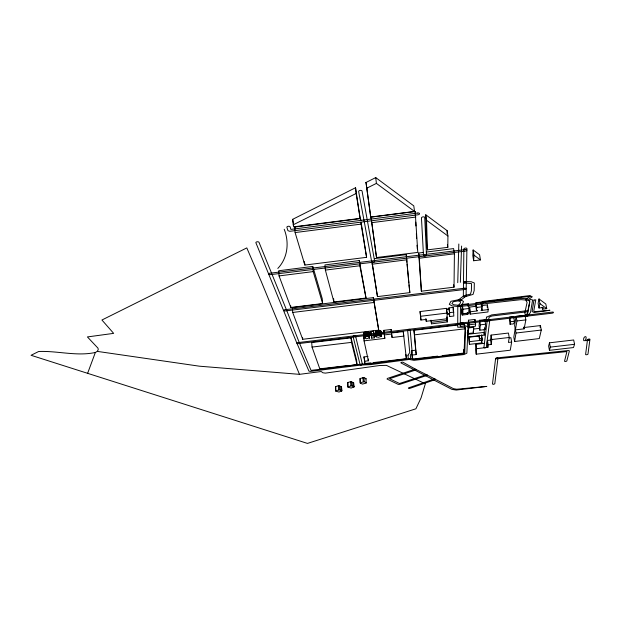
<?xml version="1.0" encoding="UTF-8"?>
<svg xmlns="http://www.w3.org/2000/svg" width="621" height="621" viewBox="0 0 621 621"><rect width="100%" height="100%" fill="white"/><g stroke="black" fill="none" stroke-linecap="round" stroke-linejoin="round"><path stroke-width="0.93" d="M426.231 321.274L426.138 319.419L420.914 320.048L420.044 311.556L446.421 308.35L447.097 313.784L449.627 313.473L448.944 307.907L453.237 307.395L453.842 316.05L449.62 316.555L449.627 313.993L447.104 314.296L447.12 318.767L426.231 321.274L425.866 318.48M457.786 306.176L457.716 327.197L465.525 327.275L464.787 352.938L463.507 353.667L414.362 359.365L410.264 358.503A1.188 0.458 -6.8 0 0 408.602 358.752A1.188 0.458 -6.8 0 0 408.797 359.38L414.013 360.327L464.019 354.537L466.868 353.163L468.079 326.77L465.44 325.839L460.27 326.374L460.472 305.842A1.358 0.582 -8.9 0 0 458.632 305.524A1.358 0.582 -8.9 0 0 458.166 306.541A1.358 0.582 -8.9 0 0 460.355 306.099L462.692 303.483L463.46 301.402L460.611 299.695A1.374 0.598 -9 0 0 458.709 299.796A1.374 0.598 -9 0 0 458.399 300.68L460.697 301.814L460.153 303.39L457.902 305.928M447.112 233.519L447.136 230.655L425.758 214.773L426.72 244.612L427.442 249.867L447.811 247.352L447.935 236.003L447.136 230.655M423.367 252.429L418.639 253.034L421.387 291.195L454.021 287.174L454.409 253.795L453.617 248.594L426.2 252.072M453.175 310.578L453.237 307.395M457.747 282.664L458.826 244.006M460.347 282.338L461.605 246.056M462.234 304.484L462.078 309.041L462.792 313.729L468.715 313.015L468.94 308.49L468.203 303.762L462.234 304.484L462.948 309.211L462.792 313.729M464.298 326.141L464.376 324.263L459.618 324.83M462.203 315.057L461.535 309.211L462.203 315.057L467.807 314.389L467.861 313.225L462.249 313.892M457.716 325.055L413.959 330.287L415.682 350.205L411.568 350.694L412.499 359.093L437.689 356.144L437.704 356.772L442.393 356.229L442.385 355.585L464.05 353.031L465.067 328.812L464.376 324.263M475.748 306.332L469.577 307.084L470.198 314.102L487.943 311.967L488.184 309.6L487.4 304.903L481.151 305.672M479.451 335.984L468.902 337.234L469.453 344.368L481.857 342.901L481.655 337.529M470.198 314.102L469.577 307.084M468.079 306.502L468.203 303.762M469.453 344.368L468.902 337.234M467.753 327.12L467.947 323.347L468.645 327.904L468.35 333.508L473.404 332.91L473.769 327.298L468.645 327.904M468.42 320.211L469.002 326.995L475.476 326.227L475.639 324.022L474.918 319.442L468.42 320.211L469.002 326.995M473.124 249.976L472.814 255.627L473.637 260.75L480.444 259.912L479.598 254.781L473.124 249.976L473.97 255.146L473.637 260.75M484.178 329.642L484.326 335.084L467.955 336.97L467.582 330.659M488.184 309.6L481.019 310.477L481.935 309.98L482.175 306.782L481.407 302.047L475.997 302.714L475.771 305.936L476.524 310.632L477.425 310.516L477.378 310.919L470.307 311.781M476.524 310.632L476.749 307.442L475.997 302.714M474.755 321.67L474.918 319.442M484.372 343.328L475.942 344.321L475.546 349.871L476.214 354.18L510.276 350.205L511.65 342.078L510.881 337.7L509.282 337.871M481.291 303.661L481.407 302.047M481.663 334.789L482.09 340.021L479.637 340.308L479.195 335.084M476.214 354.18L476.625 348.676L475.942 344.321M487.175 307.294L487.4 304.903M479.637 320.25L479.086 325.66L479.808 330.186L484.954 329.596L485.583 324.224L484.838 319.652L479.637 320.25L480.367 324.822L479.808 330.186M476.625 348.676L487.889 347.356L488.168 344.834L491.258 344.469L490.543 340.083L491.079 335.092L508.444 333.042L509.212 337.475L508.444 342.435L511.65 342.078M490.543 340.083L487.462 340.448L487.182 343.002L487.889 347.356M491.258 344.469L491.809 339.524L491.079 335.092M364.232 333.896C362.703 331.738 369.332 330.923 369.2 333.066M487.19 320.483L483.93 347.457A1.219 0.466 -8.8 0 0 485.079 347.807A1.219 0.466 -8.8 0 0 486.344 347.186L489.775 320.188A1.304 0.536 -9.4 0 0 487.896 319.931A1.304 0.536 -9.4 0 0 487.78 320.886A1.304 0.536 -9.4 0 0 489.775 320.18M495.605 358.503L492.476 383.995L493.221 384.383L494.782 383.856L497.949 358.232A1.188 0.442 -8.9 0 0 496.847 357.913A1.188 0.442 -8.9 0 0 495.605 358.496A1.188 0.442 -8.9 0 0 496.676 358.822L566.903 351.571L564.551 361.158A1.172 0.411 -10.3 0 0 565.653 361.422A1.172 0.411 -10.3 0 0 566.864 360.832L569.395 350.849L568.394 350.523L496.87 357.913M380.983 331.459C380.479 329.44 374.308 330.496 376.031 332.499M513.583 316.679L509.802 317.129L509.367 319.947L510.167 324.488L511.293 324.007C515.64 325.14 514.266 319.947 513.746 317.595M510.167 324.488L510.609 321.701L509.802 317.129M515.22 328.571L513.823 337.094L514.599 341.488L539.307 338.569L541.279 330.038L540.425 325.567L523.619 327.57M514.599 341.488L516.012 333.035L514.615 325.381L516.129 316.392L525.017 315.336L525.855 319.908L524.124 328.851L515.414 329.875L516.944 320.964L516.129 316.392M542.56 309.149L543.352 307.488L539.005 308.008L538.104 303.343L539.036 298.965L545.812 304.003L546.728 308.653L542.56 309.149L542.203 307.286M539.005 308.008L539.944 303.661L539.036 298.965M540.029 327.29L540.425 325.567M549.476 342.815L548.622 346.068L549.445 350.337L573.47 347.558L574.565 344.298L573.672 339.99L549.476 342.815L550.307 347.116L549.445 350.337M381.449 336.101L380.852 335.262L378.833 335.037L376.753 335.573L375.977 336.559L378.29 337.335L381.255 336.388L380.883 331.024M87.615 373.322L95.362 352.472L97.303 351.393L98.25 349.576L97.994 348.171L87.414 336.931L113.659 333.368L101.929 320.009L246.809 247.903L261.402 281.856L299.477 374.347L321.236 371.521L322.835 372.771L325.404 373.12L379.431 365.544L386.402 365.358L425.331 383.794L421.077 397.875L415.899 408.804L307.465 443.41L31.05 355.29L38.681 351.494C57.435 350.702 76.857 356.516 95.362 352.472M369.642 337.669L369.348 336.799L367.353 336.45L365.125 336.939L364.232 337.925L366.53 338.771L369.549 337.793L369.146 332.429M335.635 386.611L335.744 391.098L339.012 392.061L341.861 390.795L341.511 386.712L338.329 385.726L335.635 386.611L335.744 391.098M341.511 386.712L341.659 391.16M347.768 382.575L347.892 387.093L351.137 388.078L354.055 386.798L353.675 382.676L350.508 381.674L347.768 382.575L347.892 387.093M365.792 378.996L366.025 378.616L363.898 377.576L360.087 378.507L360.227 383.056L362.4 384.081L366.196 383.134L366.025 378.616M360.227 383.056L360.087 378.507M277.804 268.458C287.802 257.979 289.402 242.438 284.216 229.281M528.238 315.584L530.544 312.223L532.601 299.951L528.913 299.05L531.817 297.18A1.389 0.582 -11 0 0 531.708 296.357A1.389 0.582 -11 0 0 529.783 296.706L525.878 299.229L526.103 300.059L529.845 300.626L527.928 312.487L525.754 315.623A1.327 0.536 -10.5 0 0 526.872 316.167L552.007 313.209A1.335 0.536 -11.1 0 0 553.458 312.495A1.335 0.536 -11.1 0 0 552.302 312.084L297.964 342.598A1.265 0.528 -3.7 0 0 296.916 343.258L308.932 371.117L310.275 371.412L361.399 365.024L362.439 364.442L355.6 336.194A1.273 0.536 -5.4 0 0 354.211 335.821A1.273 0.536 -5.4 0 0 353.077 336.497L359.986 364.279L311.051 370.388L299.407 342.955L286.584 310.135M381.294 336.349L380.774 330.923M364.457 337.389L364.131 332.709M369.386 337.948L368.882 332.227M376.349 335.829L375.969 331.187M364.636 337.234L364.232 332.623M376.458 335.751L376.085 331.109M376.147 331.071L376.691 335.604M364.985 337.009L364.597 332.406M292.67 219.322L355.546 187.736L360.141 218.375L293.617 226.836L292.67 219.322L293.43 224.057M366.01 182.481L375.736 177.59L413.788 205.869L414.533 211.435L370.721 217.032L366.01 182.481L370.721 217.032M293.042 224.887L356.136 193.48L355.546 187.736M366.638 188.256L376.404 183.397L414.533 211.435M376.831 335.534L376.481 330.9M365.195 336.908L364.884 332.274L365.427 336.815M414.339 369.425L387.372 378.437L387.046 379.058L398.247 384.399L399.769 384.376L426.604 375.565A1.133 0.419 -7 0 0 427 374.944L453.439 388.661L456.66 389.235L486.81 386.409L456.225 390.042L451.909 389.383L401.073 362.982A1.18 0.45 -6.6 0 1 401.469 362.315A1.18 0.45 -6.6 0 1 403.083 362.315L415.946 369.41M415.558 370.038L389.546 378.717L399.52 383.499L425.455 374.96A1.133 0.419 -7 0 1 427 374.944L415.923 369.402M348.133 386.697L351.897 385.788L354.055 386.798M360.483 382.652L364.302 381.729L366.429 382.761M335.969 390.71L339.687 389.809L341.861 390.795M377.886 335.177L377.405 330.605L377.801 335.2M361.15 222.434L366.592 257.335L304.872 265.058L295.107 232.572L294.734 227.061L360.522 218.608L360.832 220.517M371.009 217.156L415.17 211.528L417.793 252.413L376.52 257.529L371.009 217.156L371.28 219.058M371.614 222.675L415.915 217.047M295.107 232.572L361.088 224.119L366.592 257.335M312.798 266.425L278.751 270.74L279.046 275.918L290.814 307.465L322.617 303.545L322.229 298.639L312.798 266.425L313.186 271.602L322.617 303.545M359.318 260.564L324.954 264.926L325.373 270.104L333.912 301.985L366.017 298.033L359.318 260.564L359.846 265.749L366.017 298.033M374.378 258.654L406.235 254.602L409.837 292.623L377.475 296.613L371.839 261.604M279.046 275.918L313.186 271.602M325.373 270.104L359.846 265.749M372.119 264.197L406.895 259.795M421.387 291.195L419.33 258.227L454.409 253.795M446.421 309.079L448.944 308.769M373.361 297.622L292.382 307.605L292.685 312.456L302.699 339.283L378.725 330.147L373.361 297.622L378.725 330.147M292.685 312.456L373.873 302.489M476.749 307.442L482.175 306.782M408.944 330.419L526.887 316.159A1.327 0.536 -10.5 0 0 528.292 315.336L527.431 312.635L529.791 301.977L527.547 298.841L521.555 298.398L459.486 305.377L453.765 304.764L451.941 303.638L453.237 301.767L460.619 300.393L466.084 295.984L466.907 248.641A1.537 0.753 -10.1 0 0 465.408 248.074A1.537 0.753 -10.1 0 0 463.864 249.029L463.336 296.147L458.756 299.695L450.955 301.286L449.301 304.337L452.181 305.936L459.09 306.603L521.019 299.648L525.708 300.036L527.082 302.38L524.799 313.007L525.7 315.872M462.948 309.211L468.94 308.49M420.914 320.048L420.658 316.26L447.097 313.062L446.421 308.35M370.83 331.459L373.508 331.14L373.927 333.283L374.409 337.84L371.731 338.158L370.83 331.459L371.731 338.158M364.201 339.066L363.603 336.318L364.053 340.859L384.818 338.375L383.747 330.356L391.083 329.479L392.099 337.506L403.79 336.116L403.246 331.575L391.587 332.972M371.296 336.031L373.989 335.713L374.409 337.84M446.429 309.6L448.106 309.398M449.627 313.473L449.627 312.619L453.928 312.107M447.221 320.405L447.267 321.95L431.479 323.844L431.37 322.307L447.221 320.405L446.825 317.618M408.936 330.419L298.359 343.615A1.265 0.528 -3.7 0 1 296.916 343.258L255.914 242.803A1.599 0.831 -1.9 0 1 257.141 241.786A1.599 0.831 -1.9 0 1 259.035 242.384L286.584 310.135M351.067 337.855L311.711 342.551L312.037 347.077L319.807 368.827L347.853 365.583L347.977 366.048L357.005 364.488L356.594 360.164L351.067 337.855L351.486 342.381L357.005 364.488M369.254 335.643L372.08 335.309M373.958 335.084L375.845 334.859M380.549 334.292L384.314 333.842L384.818 338.375M384.252 334.929L391.603 334.051L392.099 337.506M312.037 347.077L351.486 342.381M412.499 359.093L412.103 355.049L416.225 354.568L414.525 334.835L465.067 328.812M516.012 333.035L541.279 330.038M479.754 338.639L482.23 338.352M469.127 324.791L475.639 324.022M510.609 321.701L514.398 321.251M516.944 320.964L525.855 319.908M469.585 341.659L482.075 340.184M491.809 339.524L509.212 337.475M403.246 331.575L406.382 358.705L373.632 362.548L373.718 362.982L370.683 363.339L370.59 362.897L364.892 363.564L363.945 356.92L367.966 356.446M364.372 361.267L368.4 360.793L368.222 359.054M473.839 329.014L479.319 328.377M468.133 334.253L484.613 332.344M550.307 347.116L574.565 344.298M480.367 324.822L485.583 324.224M464.236 282.865L471.51 283.626L471.409 290.83L470.454 294.152L464.384 295.612A1.389 0.613 -9.2 0 0 463.375 296.481A1.389 0.613 -9.2 0 0 465.036 296.722L473.055 294.393L474.188 290.504L474.335 282.982L471.308 281.779L465.23 281.507M299.477 374.347L199.372 366.188L97.303 351.393M368.183 336.481L367.632 331.901M380.72 335.208L380.161 330.62M380.541 330.768L381.216 336.435M425.758 214.773L426.526 220.261L447.935 236.003M473.97 255.146L480.444 259.912M539.944 303.661L546.728 308.653M376.015 336.675L375.519 331.707M294.734 227.061L295.278 228.885M363.945 356.92L364.294 358.464M364.053 340.859L368.4 360.793M523.798 327.05L524.124 328.851M383.747 330.356L384.314 333.842M372.181 262.745L377.475 296.613M487.462 340.448L488.168 344.834M481.632 308.094L481.935 309.98M484.659 327.787L484.954 329.596M484.031 333.291L484.326 335.084M356.136 193.48L360.141 218.375M481.523 336.473L482.09 340.021M481.578 341.139L481.857 342.901M478.938 335.876L479.637 340.308M473.124 331.109L473.404 332.91M467.52 312.518L467.807 314.389M467.931 330.807L468.35 333.508M467.271 332.499L467.955 336.97M463.538 349.569L464.05 353.031M453.648 284.713L454.021 287.174M447.423 244.721L447.811 247.352M448.944 307.907L449.627 312.619M449.216 313.752L449.62 316.555M446.856 316.904L447.12 318.767M446.872 319.171L447.267 321.95M371.544 220.952L376.52 257.529M431.121 320.452L431.37 322.307M430.982 320.141L431.479 323.844M418.639 253.034L419.33 258.227M417.328 248.92L416.994 245.241M420.044 311.556L420.658 316.26M409.837 292.623L408.967 284.868M413.959 330.287L414.525 334.835M415.682 350.205L416.225 354.568M405.862 354.374L406.382 358.705M375.736 177.59L376.404 183.397M391.083 329.479L391.603 334.051M380.479 330.745L381.17 336.473M380.3 330.667L380.914 335.286M380.091 330.597L380.588 335.169L379.943 330.558M379.788 330.527L380.363 335.115M380.199 335.084L379.625 330.496L380.029 335.061M379.369 330.465L379.943 335.053M379.276 330.457L379.773 335.03M379.097 330.45L379.679 335.03M379.004 330.45L379.493 335.022M378.818 330.442L379.408 335.014M378.725 330.442L379.214 335.014M378.631 330.45L379.12 335.022M378.437 330.457L379.027 335.022M378.344 330.465L378.833 335.037M378.251 330.473L378.74 335.045M378.057 330.488L378.639 335.053M377.964 330.504L378.453 335.076M377.871 330.512L378.352 335.092M377.677 330.543L378.259 335.099M377.591 330.566L378.073 335.138M377.133 330.667L377.708 335.224M377.048 330.69L377.529 335.27M376.963 330.721L377.366 335.317M376.792 330.776L377.281 335.348M376.714 330.807L377.118 335.41M376.559 330.869L377.048 335.441M376.342 330.962L376.753 335.573M375.868 331.265L376.31 335.868M375.775 331.342L376.256 335.907M375.736 331.381L376.248 336.916M375.635 331.505L376.171 336.846M373.508 331.14L373.989 335.713M360.522 218.608L360.708 220.447M360.902 222.287L361.088 224.119M369.037 332.32L369.549 337.793M368.711 332.142L369.34 337.987M368.579 332.095L369.115 336.691M368.439 332.049L368.975 336.636M368.369 332.025L368.835 336.598M368.222 331.987L368.758 336.582M368.059 331.956L368.61 336.543M367.981 331.94L368.447 336.512M367.811 331.917L368.354 336.497M367.539 331.893L368.005 336.458M367.36 331.878L367.911 336.458M367.267 331.878L367.733 336.45M367.182 331.87L367.64 336.442M366.988 331.878L367.547 336.442M366.887 331.878L367.353 336.45M366.794 331.886L367.252 336.45M366.6 331.893L367.158 336.458M366.499 331.901L366.964 336.473M366.406 331.909L366.871 336.481M366.211 331.932L366.77 336.497M366.118 331.948L366.576 336.52M365.924 331.979L366.483 336.535M365.831 331.994L366.297 336.566M365.746 332.018L366.204 336.59M366.111 336.613L365.559 332.064L365.932 336.652M365.389 332.103L365.753 336.706L365.21 332.157M365.125 332.188L365.505 336.784M364.737 332.336L365.125 336.939M364.465 332.476L364.853 337.079M364.341 332.553L364.744 337.156M364.007 332.825L364.442 338.298L363.898 332.949M363.79 333.198L364.271 338.08M411.808 353.139L411.964 354.77M364.473 359.241L364.892 363.564M363.898 377.576L364.302 381.729M362.874 377.591L363.277 381.744M353.683 385.517L353.838 387.162M352.782 382.257L353.155 386.378M351.525 381.659L351.897 385.788M406.235 254.602L406.406 256.496M406.576 258.39L406.918 262.171M407.089 264.065L407.516 268.792M407.687 270.678L408.797 282.974M350.508 381.674L350.881 385.804M333.632 298.717L333.912 301.985M340.572 386.278L340.921 390.376M339.338 385.711L339.687 389.809M338.329 385.726L338.67 389.825M304.748 263.304L304.872 265.058M304.205 261.48L304.329 263.234M302.574 337.444L302.699 339.283M290.713 305.827L290.814 307.465M415.17 211.528L415.433 216.341M415.744 222.124L415.954 225.974M416.365 233.682L416.629 238.503M426.526 220.261L427.442 249.867M447.097 313.062L447.097 313.784M589.453 339.998L588.475 340.525L583.756 340.673C582.436 336.427 588.196 334.37 585.44 340.161L589.453 339.998M587.497 339.726L585.611 354.444A1.203 0.419 -10.8 0 0 586.729 354.707A1.203 0.419 -10.8 0 0 587.971 354.094L589.95 339.345A1.25 0.458 -11.2 0 0 588.77 339.066A1.25 0.458 -11.2 0 0 587.497 339.726M533.967 300.052L532.104 311.571L534.145 312.472L549.934 310.267L534.782 311.657L533.773 311.051L535.776 299.819L533.967 300.052M486.662 317.121L485.754 320.615A1.304 0.536 -9.4 0 0 486.887 321.057A1.304 0.536 -9.4 0 0 488.316 320.389L489.185 317.152L491.964 315.988L526.266 311.913A1.335 0.551 -10.5 0 0 527.687 311.191A1.335 0.551 -10.5 0 0 526.484 310.772L491.653 314.909L486.662 317.121M407.958 355.22L408.3 358.643L370.768 363.689L361.375 364.116A1.18 0.458 -5.5 0 0 360.095 364.636A1.18 0.458 -5.5 0 0 361.158 365.047L370.931 364.597L409.635 359.396L410.714 358.806L410.31 355.173L412.173 352.34L410.163 329.735A1.281 0.536 -7.1 0 0 408.835 329.355A1.281 0.536 -7.1 0 0 407.617 330.038L409.759 352.549L407.958 355.22M482.796 301.472L481.011 303.405A0.908 0.388 -9.5 0 0 481.446 303.871A0.908 0.388 -9.5 0 0 482.641 303.514L484.178 301.86L529.465 296.427A0.924 0.388 -11 0 0 530.458 295.906A0.924 0.388 -11 0 0 529.628 295.612L482.796 301.472M433.683 379.175L408.882 387.752A1.095 0.396 -6.5 0 0 408.595 388.335A1.095 0.396 -6.5 0 0 410.108 388.288L434.894 379.734A1.118 0.404 -7.2 0 0 435.228 379.128A1.118 0.404 -7.2 0 0 433.683 379.175M417.863 213.034L290.884 229.405L290.139 226.929A1.638 0.877 -3.2 0 0 288.26 226.277A1.638 0.877 -3.2 0 0 286.91 227.34L287.942 230.663L289.805 231.307L417.964 214.804A1.653 0.885 -9 0 0 419.548 213.709A1.653 0.885 -9 0 0 417.863 213.034M465.393 249.588L270.042 273.193A1.49 0.73 -2.6 0 0 268.839 274.078A1.49 0.73 -2.6 0 0 270.562 274.614L465.3 251.109A1.537 0.745 -10.1 0 0 466.86 250.162A1.537 0.745 -10.1 0 0 465.393 249.588M464.733 288.206L285.008 309.7A1.374 0.621 -3.2 0 0 283.882 310.469A1.374 0.621 -3.2 0 0 285.458 310.904L464.663 289.487A1.413 0.629 -9.3 0 0 466.092 288.68A1.413 0.629 -9.3 0 0 464.733 288.206M371.676 261.682L358.659 191.61A1.731 0.986 -6.8 0 1 360.203 190.406A1.731 0.986 -6.8 0 1 362.082 191.144L374.657 261.286A1.506 0.745 -6.6 0 1 373.299 262.209A1.506 0.745 -6.6 0 1 371.676 261.682M423.491 255.41L421.465 217.94A1.638 0.869 -9.2 0 1 423.048 216.861A1.638 0.869 -9.2 0 1 424.717 217.521L426.503 255.029A1.521 0.745 -8.6 0 1 425.036 255.968A1.521 0.745 -8.6 0 1 423.491 255.41M414.168 370.132A1.157 0.435 -6.8 0 0 416.07 369.72A1.157 0.435 -6.8 0 0 414.618 369.348A1.157 0.435 -6.8 0 0 414.168 370.132M461.31 323.937A1.296 0.536 -8.6 0 0 463.25 323.231A1.296 0.536 -8.6 0 0 461.333 322.998A1.296 0.536 -8.6 0 0 461.31 323.937M464.011 282.85A1.428 0.652 -9.4 0 0 466.146 282.012A1.428 0.652 -9.4 0 0 464.034 281.709A1.428 0.652 -9.4 0 0 464.011 282.85"/></g></svg>
